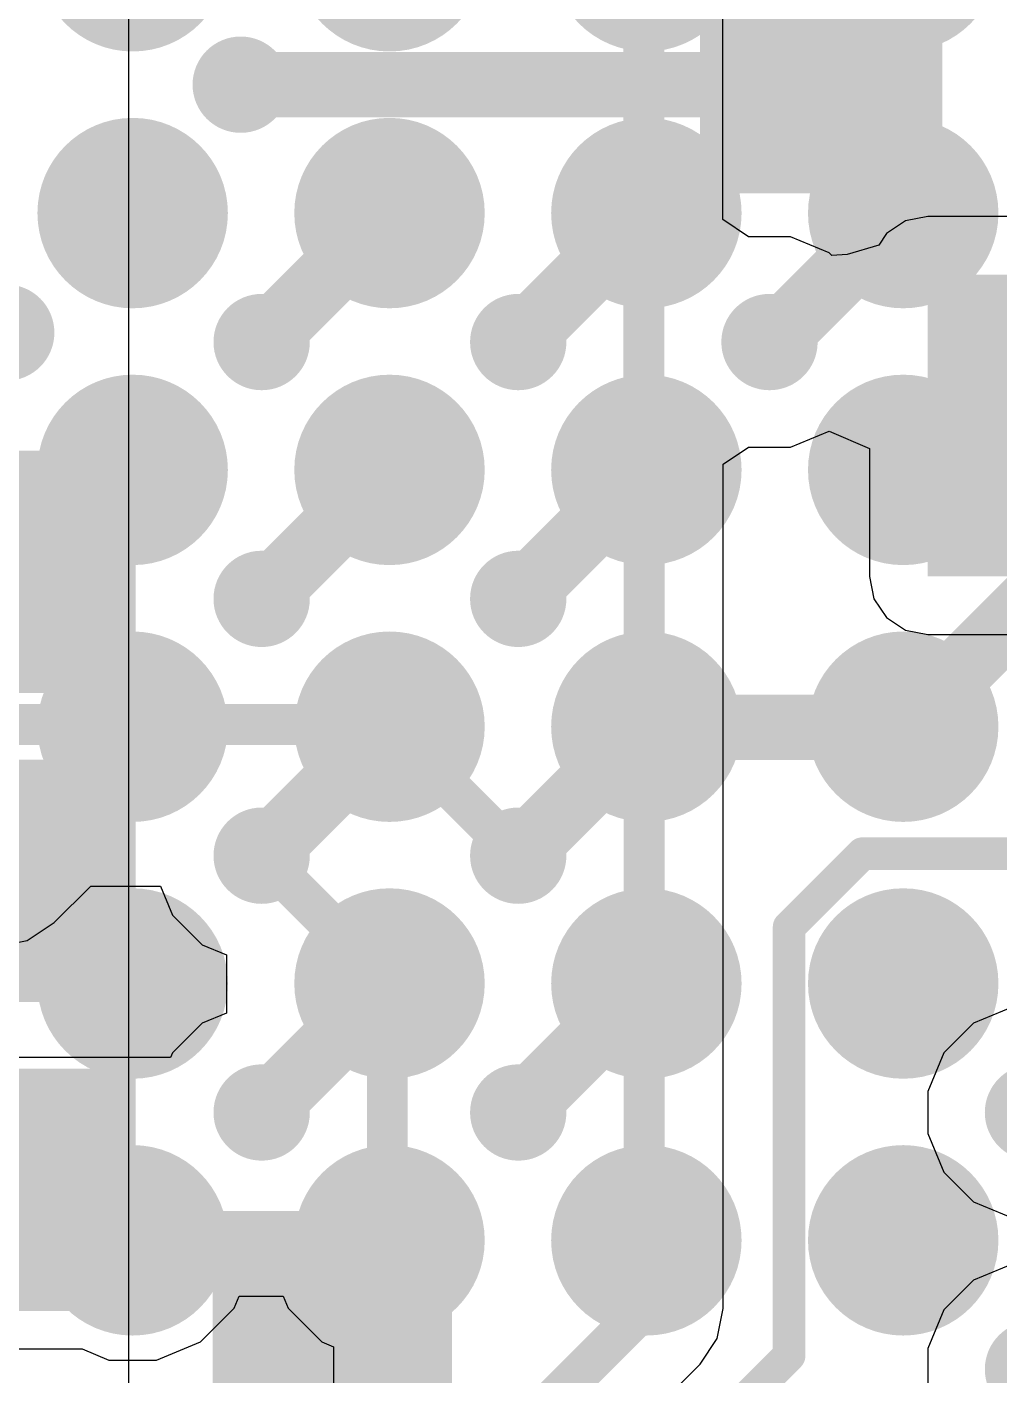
# Model space of a CAD drawing. Header units: millimetres. Extents: x -1.7 to 76.1, y -1.1 to 50.5.
# Drawn here: x 13.298 to 16.326, y 20.245 to 24.445 of the extents above; entities that cross this region are included whole.
import ezdxf

# ---------------------------------------------------------------- set-up
doc = ezdxf.new("R2010")
doc.units = ezdxf.units.MM
for name, color, linetype in [('BottomLayer', 5, 'Continuous'), ('BottomPaste', 16, 'Continuous'), ('BottomSolder', 6, 'Continuous'), ('TopLayer', 1, 'Continuous'), ('TopPaste', 8, 'Continuous'), ('TopSolder', 216, 'Continuous'), ('ViaHoleLayer', 16, 'Continuous')]:
    doc.layers.add(name, color=color, linetype=linetype)

# ---------------------------------------------------------------- blocks, each defined once
blk = doc.blocks.new('C___0402_B_24')
at = {"layer": 'BottomLayer'}
for points in [[(-0.2413, 0.3175), (-0.2413, -0.3175), (-0.6985, -0.3175), (-0.6985, 0.3175)], [(0.6985, 0.3175), (0.6985, -0.3175), (0.2413, -0.3175), (0.2413, 0.3175)]]:
    blk.add_hatch(color=5, dxfattribs=at).paths.add_polyline_path(points)
at = {"layer": 'BottomPaste'}
for points in [[(-0.2413, 0.3175), (-0.2413, -0.3175), (-0.6985, -0.3175), (-0.6985, 0.3175)], [(0.6985, 0.3175), (0.6985, -0.3175), (0.2413, -0.3175), (0.2413, 0.3175)]]:
    blk.add_hatch(color=16, dxfattribs=at).paths.add_polyline_path(points)
at = {"layer": 'BottomSolder'}
for points in [[(-0.1813, 0.3775), (-0.1813, -0.3775), (-0.7585, -0.3775), (-0.7585, 0.3775)], [(0.7585, 0.3775), (0.7585, -0.3775), (0.1813, -0.3775), (0.1813, 0.3775)]]:
    blk.add_hatch(color=6, dxfattribs=at).paths.add_polyline_path(points)
blk = doc.blocks.new('C___0402_B_25')
at = {"layer": 'BottomLayer'}
for points in [[(-0.2413, 0.3175), (-0.2413, -0.3175), (-0.6985, -0.3175), (-0.6985, 0.3175)], [(0.6985, 0.3175), (0.6985, -0.3175), (0.2413, -0.3175), (0.2413, 0.3175)]]:
    blk.add_hatch(color=5, dxfattribs=at).paths.add_polyline_path(points)
at = {"layer": 'BottomPaste'}
for points in [[(-0.2413, 0.3175), (-0.2413, -0.3175), (-0.6985, -0.3175), (-0.6985, 0.3175)], [(0.6985, 0.3175), (0.6985, -0.3175), (0.2413, -0.3175), (0.2413, 0.3175)]]:
    blk.add_hatch(color=16, dxfattribs=at).paths.add_polyline_path(points)
at = {"layer": 'BottomSolder'}
for points in [[(-0.1813, 0.3775), (-0.1813, -0.3775), (-0.7585, -0.3775), (-0.7585, 0.3775)], [(0.7585, 0.3775), (0.7585, -0.3775), (0.1813, -0.3775), (0.1813, 0.3775)]]:
    blk.add_hatch(color=6, dxfattribs=at).paths.add_polyline_path(points)
blk = doc.blocks.new('C___0402_B_26')
at = {"layer": 'BottomLayer'}
for points in [[(-0.2413, 0.3175), (-0.2413, -0.3175), (-0.6985, -0.3175), (-0.6985, 0.3175)], [(0.6985, 0.3175), (0.6985, -0.3175), (0.2413, -0.3175), (0.2413, 0.3175)]]:
    blk.add_hatch(color=5, dxfattribs=at).paths.add_polyline_path(points)
at = {"layer": 'BottomPaste'}
for points in [[(-0.2413, 0.3175), (-0.2413, -0.3175), (-0.6985, -0.3175), (-0.6985, 0.3175)], [(0.6985, 0.3175), (0.6985, -0.3175), (0.2413, -0.3175), (0.2413, 0.3175)]]:
    blk.add_hatch(color=16, dxfattribs=at).paths.add_polyline_path(points)
at = {"layer": 'BottomSolder'}
for points in [[(-0.1813, 0.3775), (-0.1813, -0.3775), (-0.7585, -0.3775), (-0.7585, 0.3775)], [(0.7585, 0.3775), (0.7585, -0.3775), (0.1813, -0.3775), (0.1813, 0.3775)]]:
    blk.add_hatch(color=6, dxfattribs=at).paths.add_polyline_path(points)
blk = doc.blocks.new('C___0402_B_33')
at = {"layer": 'BottomLayer'}
for points in [[(-0.2413, 0.3175), (-0.2413, -0.3175), (-0.6985, -0.3175), (-0.6985, 0.3175)], [(0.6985, 0.3175), (0.6985, -0.3175), (0.2413, -0.3175), (0.2413, 0.3175)]]:
    blk.add_hatch(color=5, dxfattribs=at).paths.add_polyline_path(points)
at = {"layer": 'BottomPaste'}
for points in [[(-0.2413, 0.3175), (-0.2413, -0.3175), (-0.6985, -0.3175), (-0.6985, 0.3175)], [(0.6985, 0.3175), (0.6985, -0.3175), (0.2413, -0.3175), (0.2413, 0.3175)]]:
    blk.add_hatch(color=16, dxfattribs=at).paths.add_polyline_path(points)
at = {"layer": 'BottomSolder'}
for points in [[(-0.1813, 0.3775), (-0.1813, -0.3775), (-0.7585, -0.3775), (-0.7585, 0.3775)], [(0.7585, 0.3775), (0.7585, -0.3775), (0.1813, -0.3775), (0.1813, 0.3775)]]:
    blk.add_hatch(color=6, dxfattribs=at).paths.add_polyline_path(points)
blk = doc.blocks.new('R___0402_B_131')
at = {"layer": 'BottomLayer'}
for points in [[(-0.2413, 0.3175), (-0.2413, -0.3175), (-0.6985, -0.3175), (-0.6985, 0.3175)], [(0.6985, 0.3175), (0.6985, -0.3175), (0.2413, -0.3175), (0.2413, 0.3175)]]:
    blk.add_hatch(color=5, dxfattribs=at).paths.add_polyline_path(points)
at = {"layer": 'BottomPaste'}
for points in [[(-0.2413, 0.3175), (-0.2413, -0.3175), (-0.6985, -0.3175), (-0.6985, 0.3175)], [(0.6985, 0.3175), (0.6985, -0.3175), (0.2413, -0.3175), (0.2413, 0.3175)]]:
    blk.add_hatch(color=16, dxfattribs=at).paths.add_polyline_path(points)
at = {"layer": 'BottomSolder'}
for points in [[(-0.1863, 0.3725), (-0.1863, -0.3725), (-0.7535, -0.3725), (-0.7535, 0.3725)], [(0.7535, 0.3725), (0.7535, -0.3725), (0.1863, -0.3725), (0.1863, 0.3725)]]:
    blk.add_hatch(color=6, dxfattribs=at).paths.add_polyline_path(points)
blk = doc.blocks.new('196_LFBGA__12_12__217')
at = {"layer": 'TopLayer'}
h = blk.add_hatch(color=1, dxfattribs=at)
edge = h.paths.add_edge_path()
edge.add_arc((-4.4, -0.4), 0.195, 0, 360)
h = blk.add_hatch(color=1, dxfattribs=at)
edge = h.paths.add_edge_path()
edge.add_arc((-3.6, -0.4), 0.195, 0, 360)
h = blk.add_hatch(color=1, dxfattribs=at)
edge = h.paths.add_edge_path()
edge.add_arc((-2.8, -0.4), 0.195, 0, 360)
h = blk.add_hatch(color=1, dxfattribs=at)
edge = h.paths.add_edge_path()
edge.add_arc((-2, -0.4), 0.195, 0, 360)
h = blk.add_hatch(color=1, dxfattribs=at)
edge = h.paths.add_edge_path()
edge.add_arc((-4.4, -1.2), 0.195, 0, 360)
h = blk.add_hatch(color=1, dxfattribs=at)
edge = h.paths.add_edge_path()
edge.add_arc((-3.6, -1.2), 0.195, 0, 360)
h = blk.add_hatch(color=1, dxfattribs=at)
edge = h.paths.add_edge_path()
edge.add_arc((-2.8, -1.2), 0.195, 0, 360)
h = blk.add_hatch(color=1, dxfattribs=at)
edge = h.paths.add_edge_path()
edge.add_arc((-2, -1.2), 0.195, 0, 360)
h = blk.add_hatch(color=1, dxfattribs=at)
edge = h.paths.add_edge_path()
edge.add_arc((-4.4, -2), 0.195, 0, 360)
h = blk.add_hatch(color=1, dxfattribs=at)
edge = h.paths.add_edge_path()
edge.add_arc((-3.6, -2), 0.195, 0, 360)
h = blk.add_hatch(color=1, dxfattribs=at)
edge = h.paths.add_edge_path()
edge.add_arc((-2.8, -2), 0.195, 0, 360)
h = blk.add_hatch(color=1, dxfattribs=at)
edge = h.paths.add_edge_path()
edge.add_arc((-2, -2), 0.195, 0, 360)
h = blk.add_hatch(color=1, dxfattribs=at)
edge = h.paths.add_edge_path()
edge.add_arc((-4.4, -2.8), 0.195, 0, 360)
h = blk.add_hatch(color=1, dxfattribs=at)
edge = h.paths.add_edge_path()
edge.add_arc((-3.6, -2.8), 0.195, 0, 360)
h = blk.add_hatch(color=1, dxfattribs=at)
edge = h.paths.add_edge_path()
edge.add_arc((-2.8, -2.8), 0.195, 0, 360)
h = blk.add_hatch(color=1, dxfattribs=at)
edge = h.paths.add_edge_path()
edge.add_arc((-2, -2.8), 0.195, 0, 360)
h = blk.add_hatch(color=1, dxfattribs=at)
edge = h.paths.add_edge_path()
edge.add_arc((-4.4, -3.6), 0.195, 0, 360)
h = blk.add_hatch(color=1, dxfattribs=at)
edge = h.paths.add_edge_path()
edge.add_arc((-3.6, -3.6), 0.195, 0, 360)
h = blk.add_hatch(color=1, dxfattribs=at)
edge = h.paths.add_edge_path()
edge.add_arc((-2.8, -3.6), 0.195, 0, 360)
h = blk.add_hatch(color=1, dxfattribs=at)
edge = h.paths.add_edge_path()
edge.add_arc((-2, -3.6), 0.195, 0, 360)
at = {"layer": 'TopPaste'}
h = blk.add_hatch(color=8, dxfattribs=at)
edge = h.paths.add_edge_path()
edge.add_arc((-4.4, -0.4), 0.195, 0, 360)
h = blk.add_hatch(color=8, dxfattribs=at)
edge = h.paths.add_edge_path()
edge.add_arc((-3.6, -0.4), 0.195, 0, 360)
h = blk.add_hatch(color=8, dxfattribs=at)
edge = h.paths.add_edge_path()
edge.add_arc((-2.8, -0.4), 0.195, 0, 360)
h = blk.add_hatch(color=8, dxfattribs=at)
edge = h.paths.add_edge_path()
edge.add_arc((-2, -0.4), 0.195, 0, 360)
h = blk.add_hatch(color=8, dxfattribs=at)
edge = h.paths.add_edge_path()
edge.add_arc((-4.4, -1.2), 0.195, 0, 360)
h = blk.add_hatch(color=8, dxfattribs=at)
edge = h.paths.add_edge_path()
edge.add_arc((-3.6, -1.2), 0.195, 0, 360)
h = blk.add_hatch(color=8, dxfattribs=at)
edge = h.paths.add_edge_path()
edge.add_arc((-2.8, -1.2), 0.195, 0, 360)
h = blk.add_hatch(color=8, dxfattribs=at)
edge = h.paths.add_edge_path()
edge.add_arc((-2, -1.2), 0.195, 0, 360)
h = blk.add_hatch(color=8, dxfattribs=at)
edge = h.paths.add_edge_path()
edge.add_arc((-4.4, -2), 0.195, 0, 360)
h = blk.add_hatch(color=8, dxfattribs=at)
edge = h.paths.add_edge_path()
edge.add_arc((-3.6, -2), 0.195, 0, 360)
h = blk.add_hatch(color=8, dxfattribs=at)
edge = h.paths.add_edge_path()
edge.add_arc((-2.8, -2), 0.195, 0, 360)
h = blk.add_hatch(color=8, dxfattribs=at)
edge = h.paths.add_edge_path()
edge.add_arc((-2, -2), 0.195, 0, 360)
h = blk.add_hatch(color=8, dxfattribs=at)
edge = h.paths.add_edge_path()
edge.add_arc((-4.4, -2.8), 0.195, 0, 360)
h = blk.add_hatch(color=8, dxfattribs=at)
edge = h.paths.add_edge_path()
edge.add_arc((-3.6, -2.8), 0.195, 0, 360)
h = blk.add_hatch(color=8, dxfattribs=at)
edge = h.paths.add_edge_path()
edge.add_arc((-2.8, -2.8), 0.195, 0, 360)
h = blk.add_hatch(color=8, dxfattribs=at)
edge = h.paths.add_edge_path()
edge.add_arc((-2, -2.8), 0.195, 0, 360)
h = blk.add_hatch(color=8, dxfattribs=at)
edge = h.paths.add_edge_path()
edge.add_arc((-4.4, -3.6), 0.195, 0, 360)
h = blk.add_hatch(color=8, dxfattribs=at)
edge = h.paths.add_edge_path()
edge.add_arc((-3.6, -3.6), 0.195, 0, 360)
h = blk.add_hatch(color=8, dxfattribs=at)
edge = h.paths.add_edge_path()
edge.add_arc((-2.8, -3.6), 0.195, 0, 360)
h = blk.add_hatch(color=8, dxfattribs=at)
edge = h.paths.add_edge_path()
edge.add_arc((-2, -3.6), 0.195, 0, 360)
at = {"layer": 'TopSolder'}
h = blk.add_hatch(color=216, dxfattribs=at)
edge = h.paths.add_edge_path()
edge.add_arc((-4.4, 0.4), 0.2966, 0, 360)
h = blk.add_hatch(color=216, dxfattribs=at)
edge = h.paths.add_edge_path()
edge.add_arc((-3.6, 0.4), 0.2966, 0, 360)
h = blk.add_hatch(color=216, dxfattribs=at)
edge = h.paths.add_edge_path()
edge.add_arc((-2.8, 0.4), 0.2966, 0, 360)
h = blk.add_hatch(color=216, dxfattribs=at)
edge = h.paths.add_edge_path()
edge.add_arc((-2, 0.4), 0.2966, 0, 360)
h = blk.add_hatch(color=216, dxfattribs=at)
edge = h.paths.add_edge_path()
edge.add_arc((-4.4, -0.4), 0.2966, 0, 360)
h = blk.add_hatch(color=216, dxfattribs=at)
edge = h.paths.add_edge_path()
edge.add_arc((-3.6, -0.4), 0.2966, 0, 360)
h = blk.add_hatch(color=216, dxfattribs=at)
edge = h.paths.add_edge_path()
edge.add_arc((-2.8, -0.4), 0.2966, 0, 360)
h = blk.add_hatch(color=216, dxfattribs=at)
edge = h.paths.add_edge_path()
edge.add_arc((-2, -0.4), 0.2966, 0, 360)
h = blk.add_hatch(color=216, dxfattribs=at)
edge = h.paths.add_edge_path()
edge.add_arc((-4.4, -1.2), 0.2966, 0, 360)
h = blk.add_hatch(color=216, dxfattribs=at)
edge = h.paths.add_edge_path()
edge.add_arc((-3.6, -1.2), 0.2966, 0, 360)
h = blk.add_hatch(color=216, dxfattribs=at)
edge = h.paths.add_edge_path()
edge.add_arc((-2.8, -1.2), 0.2966, 0, 360)
h = blk.add_hatch(color=216, dxfattribs=at)
edge = h.paths.add_edge_path()
edge.add_arc((-2, -1.2), 0.2966, 0, 360)
h = blk.add_hatch(color=216, dxfattribs=at)
edge = h.paths.add_edge_path()
edge.add_arc((-4.4, -2), 0.2966, 0, 360)
h = blk.add_hatch(color=216, dxfattribs=at)
edge = h.paths.add_edge_path()
edge.add_arc((-3.6, -2), 0.2966, 0, 360)
h = blk.add_hatch(color=216, dxfattribs=at)
edge = h.paths.add_edge_path()
edge.add_arc((-2.8, -2), 0.2966, 0, 360)
h = blk.add_hatch(color=216, dxfattribs=at)
edge = h.paths.add_edge_path()
edge.add_arc((-2, -2), 0.2966, 0, 360)
h = blk.add_hatch(color=216, dxfattribs=at)
edge = h.paths.add_edge_path()
edge.add_arc((-4.4, -2.8), 0.2966, 0, 360)
h = blk.add_hatch(color=216, dxfattribs=at)
edge = h.paths.add_edge_path()
edge.add_arc((-3.6, -2.8), 0.2966, 0, 360)
h = blk.add_hatch(color=216, dxfattribs=at)
edge = h.paths.add_edge_path()
edge.add_arc((-2.8, -2.8), 0.2966, 0, 360)
h = blk.add_hatch(color=216, dxfattribs=at)
edge = h.paths.add_edge_path()
edge.add_arc((-2, -2.8), 0.2966, 0, 360)
h = blk.add_hatch(color=216, dxfattribs=at)
edge = h.paths.add_edge_path()
edge.add_arc((-4.4, -3.6), 0.2966, 0, 360)
h = blk.add_hatch(color=216, dxfattribs=at)
edge = h.paths.add_edge_path()
edge.add_arc((-3.6, -3.6), 0.2966, 0, 360)
h = blk.add_hatch(color=216, dxfattribs=at)
edge = h.paths.add_edge_path()
edge.add_arc((-2.8, -3.6), 0.2966, 0, 360)
h = blk.add_hatch(color=216, dxfattribs=at)
edge = h.paths.add_edge_path()
edge.add_arc((-2, -3.6), 0.2966, 0, 360)

msp = doc.modelspace()

# ---------------------------------------------------------------- hatches: boundary and pattern name
at = {"layer": 'BottomLayer'}
h = msp.add_hatch(color=5, dxfattribs=at)
edge = h.paths.add_edge_path()
edge.add_arc((13.9638, 24.2648), 0.15, 0, 360)
msp.add_hatch(color=5, dxfattribs=at).paths.add_polyline_path([(16.1036, 22.733), (17.6022, 22.733), (17.6022, 23.6728), (16.1036, 23.6728)])
h = msp.add_hatch(color=5, dxfattribs=at)
edge = h.paths.add_edge_path()
edge.add_arc((13.2334, 23.4924), 0.15, 0, 360)
h = msp.add_hatch(color=5, dxfattribs=at)
edge = h.paths.add_edge_path()
edge.add_arc((14.029, 23.463), 0.15, 0, 360)
h = msp.add_hatch(color=5, dxfattribs=at)
edge = h.paths.add_edge_path()
edge.add_arc((14.8281, 23.463), 0.15, 0, 360)
h = msp.add_hatch(color=5, dxfattribs=at)
edge = h.paths.add_edge_path()
edge.add_arc((15.6107, 23.463), 0.15, 0, 360)
h = msp.add_hatch(color=5, dxfattribs=at)
edge = h.paths.add_edge_path()
edge.add_arc((16.429, 23.463), 0.15, 0, 360)
h = msp.add_hatch(color=5, dxfattribs=at)
edge = h.paths.add_edge_path()
edge.add_arc((14.029, 22.663), 0.15, 0, 360)
h = msp.add_hatch(color=5, dxfattribs=at)
edge = h.paths.add_edge_path()
edge.add_arc((14.8281, 22.663), 0.15, 0, 360)
h = msp.add_hatch(color=5, dxfattribs=at)
edge = h.paths.add_edge_path()
edge.add_arc((14.029, 21.863), 0.15, 0, 360)
h = msp.add_hatch(color=5, dxfattribs=at)
edge = h.paths.add_edge_path()
edge.add_arc((14.8281, 21.863), 0.15, 0, 360)
h = msp.add_hatch(color=5, dxfattribs=at)
edge = h.paths.add_edge_path()
edge.add_arc((14.029, 21.063), 0.15, 0, 360)
h = msp.add_hatch(color=5, dxfattribs=at)
edge = h.paths.add_edge_path()
edge.add_arc((14.8281, 21.063), 0.15, 0, 360)
h = msp.add_hatch(color=5, dxfattribs=at)
edge = h.paths.add_edge_path()
edge.add_arc((16.4314, 21.063), 0.15, 0, 360)
h = msp.add_hatch(color=5, dxfattribs=at)
edge = h.paths.add_edge_path()
edge.add_arc((16.4314, 20.263), 0.15, 0, 360)
at = {"layer": 'TopLayer'}
h = msp.add_hatch(color=1, dxfattribs=at)
edge = h.paths.add_edge_path()
edge.add_arc((13.9638, 24.2648), 0.15, 0, 360)
h = msp.add_hatch(color=1, dxfattribs=at)
edge = h.paths.add_edge_path()
edge.add_arc((13.2334, 23.4924), 0.15, 0, 360)
h = msp.add_hatch(color=1, dxfattribs=at)
edge = h.paths.add_edge_path()
edge.add_arc((14.029, 23.463), 0.15, 0, 360)
h = msp.add_hatch(color=1, dxfattribs=at)
edge = h.paths.add_edge_path()
edge.add_arc((14.8281, 23.463), 0.15, 0, 360)
h = msp.add_hatch(color=1, dxfattribs=at)
edge = h.paths.add_edge_path()
edge.add_arc((15.6107, 23.463), 0.15, 0, 360)
h = msp.add_hatch(color=1, dxfattribs=at)
edge = h.paths.add_edge_path()
edge.add_arc((16.429, 23.463), 0.15, 0, 360)
h = msp.add_hatch(color=1, dxfattribs=at)
edge = h.paths.add_edge_path()
edge.add_arc((14.029, 22.663), 0.15, 0, 360)
h = msp.add_hatch(color=1, dxfattribs=at)
edge = h.paths.add_edge_path()
edge.add_arc((14.8281, 22.663), 0.15, 0, 360)
h = msp.add_hatch(color=1, dxfattribs=at)
edge = h.paths.add_edge_path()
edge.add_arc((14.029, 21.863), 0.15, 0, 360)
h = msp.add_hatch(color=1, dxfattribs=at)
edge = h.paths.add_edge_path()
edge.add_arc((14.8281, 21.863), 0.15, 0, 360)
h = msp.add_hatch(color=1, dxfattribs=at)
edge = h.paths.add_edge_path()
edge.add_arc((14.029, 21.063), 0.15, 0, 360)
h = msp.add_hatch(color=1, dxfattribs=at)
edge = h.paths.add_edge_path()
edge.add_arc((14.8281, 21.063), 0.15, 0, 360)
h = msp.add_hatch(color=1, dxfattribs=at)
edge = h.paths.add_edge_path()
edge.add_arc((16.4314, 21.063), 0.15, 0, 360)
h = msp.add_hatch(color=1, dxfattribs=at)
edge = h.paths.add_edge_path()
edge.add_arc((16.4314, 20.263), 0.15, 0, 360)
at = {"layer": 'ViaHoleLayer'}
h = msp.add_hatch(color=16, dxfattribs=at)
edge = h.paths.add_edge_path()
edge.add_arc((13.9638, 24.2648), 0.1, 0, 360)
h = msp.add_hatch(color=16, dxfattribs=at)
edge = h.paths.add_edge_path()
edge.add_arc((13.2334, 23.4924), 0.1, 0, 360)
h = msp.add_hatch(color=16, dxfattribs=at)
edge = h.paths.add_edge_path()
edge.add_arc((14.029, 23.463), 0.1, 0, 360)
h = msp.add_hatch(color=16, dxfattribs=at)
edge = h.paths.add_edge_path()
edge.add_arc((14.8281, 23.463), 0.1, 0, 360)
h = msp.add_hatch(color=16, dxfattribs=at)
edge = h.paths.add_edge_path()
edge.add_arc((15.6107, 23.463), 0.1, 0, 360)
h = msp.add_hatch(color=16, dxfattribs=at)
edge = h.paths.add_edge_path()
edge.add_arc((14.029, 22.663), 0.1, 0, 360)
h = msp.add_hatch(color=16, dxfattribs=at)
edge = h.paths.add_edge_path()
edge.add_arc((14.8281, 22.663), 0.1, 0, 360)
h = msp.add_hatch(color=16, dxfattribs=at)
edge = h.paths.add_edge_path()
edge.add_arc((14.029, 21.863), 0.1, 0, 360)
h = msp.add_hatch(color=16, dxfattribs=at)
edge = h.paths.add_edge_path()
edge.add_arc((14.8281, 21.863), 0.1, 0, 360)
h = msp.add_hatch(color=16, dxfattribs=at)
edge = h.paths.add_edge_path()
edge.add_arc((14.029, 21.063), 0.1, 0, 360)
h = msp.add_hatch(color=16, dxfattribs=at)
edge = h.paths.add_edge_path()
edge.add_arc((14.8281, 21.063), 0.1, 0, 360)

# ---------------------------------------------------------------- linework, layer by layer
at = {"layer": 'BottomLayer'}
for p, q in [((13.6144, 24.8189), (13.6144, 19.7866)), ((15.4654, 23.8443), (15.4654, 24.7483)), ((16.1036, 23.8541), (16.0342, 23.8403)), ((17.6022, 23.8541), (16.1036, 23.8541)), ((15.5455, 23.7908), (15.4654, 23.8443)), ((16.0342, 23.8403), (15.9754, 23.801)), ((15.6759, 23.7908), (15.5455, 23.7908)), ((15.7964, 23.7409), (15.6759, 23.7908)), ((15.9754, 23.801), (15.9516, 23.7653)), ((15.8047, 23.7326), (15.7964, 23.7409)), ((15.8526, 23.7361), (15.8047, 23.7326)), ((15.9516, 23.7653), (15.8526, 23.7361)), ((15.6759, 23.1352), (15.7964, 23.1851)), ((15.7964, 23.1851), (15.9223, 23.1314)), ((15.4663, 23.0823), (15.5455, 23.1352)), ((15.5455, 23.1352), (15.6759, 23.1352)), ((15.9223, 23.1314), (15.9223, 22.733)), ((15.4663, 20.4527), (15.4663, 23.0823)), ((15.9223, 22.733), (15.9361, 22.6636)), ((15.9361, 22.6636), (15.9754, 22.6048)), ((15.9754, 22.6048), (16.0342, 22.5655)), ((16.0342, 22.5655), (16.1036, 22.5517)), ((16.1036, 22.5517), (17.6022, 22.5517)), ((16.3662, 21.3908), (16.2457, 21.3409)), ((16.2457, 21.3409), (16.1535, 21.2487)), ((16.1535, 21.2487), (16.1036, 21.1282)), ((16.1036, 21.1282), (16.1036, 20.9978)), ((16.1036, 20.9978), (16.1535, 20.8773)), ((16.1535, 20.8773), (16.2457, 20.7851)), ((16.2457, 20.7851), (16.3662, 20.7352)), ((16.3662, 20.5908), (16.2457, 20.5409)), ((16.2457, 20.5409), (16.1535, 20.4487)), ((15.4476, 20.3585), (15.4663, 20.4527)), ((16.1535, 20.4487), (16.1036, 20.3282)), ((15.3943, 20.2787), (15.4476, 20.3585)), ((16.1036, 20.3282), (16.1036, 20.1978)), ((15.105, 19.9895), (15.3943, 20.2787))]:
    msp.add_line(p, q, dxfattribs=at)
at = {"layer": 'BottomLayer', "const_width": 0.127}
for points in [[(15.2194, 23.3009), (15.2194, 27.0916)], [(15.2194, 23.3009), (15.2203, 23.3)], [(15.2203, 20.4527), (15.2203, 23.3)], [(13.2039, 22.2717), (14.4194, 22.2717)], [(14.4194, 22.2717), (14.8281, 21.863)], [(14.029, 21.863), (14.4203, 21.4717)], [(14.4203, 20.6375), (14.4203, 21.4717)], [(14.2552, 20.4724), (14.4203, 20.6375)], [(14.2494, 20.4724), (14.2552, 20.4724)], [(14.859, 20.0914), (15.2203, 20.4527)]]:
    msp.add_lwpolyline(points, dxfattribs=at)
at = {"layer": 'BottomLayer', "const_width": 0.0635}
for points in [[(15.1877, 23.3009, 1), (15.2512, 23.3009, 1)], [(15.1877, 23.3009, 1), (15.2512, 23.3009, 1)], [(15.1886, 23.3, 1), (15.2521, 23.3, 1)], [(15.1886, 23.3, 1), (15.2521, 23.3, 1)], [(14.3876, 22.2717, 1), (14.4511, 22.2717, 1)], [(14.3876, 22.2717, 1), (14.4511, 22.2717, 1)], [(13.9973, 21.863, 1), (14.0608, 21.863, 1)], [(14.7964, 21.863, 1), (14.8599, 21.863, 1)], [(14.3886, 21.4717, 1), (14.4521, 21.4717, 1)], [(14.3886, 21.4717, 1), (14.4521, 21.4717, 1)], [(14.3886, 20.6375, 1), (14.4521, 20.6375, 1)], [(14.3886, 20.6375, 1), (14.4521, 20.6375, 1)], [(14.2177, 20.4724, 1), (14.2812, 20.4724, 1)], [(14.2235, 20.4724, 1), (14.287, 20.4724, 1)], [(14.2235, 20.4724, 1), (14.287, 20.4724, 1)], [(15.1886, 20.4527, 1), (15.2521, 20.4527, 1)], [(15.1886, 20.4527, 1), (15.2521, 20.4527, 1)]]:
    msp.add_lwpolyline(points, format="xyb", close=True, dxfattribs=at)
at = {"layer": 'TopLayer'}
for p, q in [((13.3831, 21.6545), (13.4965, 21.7678)), ((13.4965, 21.7678), (13.7136, 21.7678)), ((13.7136, 21.7678), (13.7511, 21.6773)), ((13.7511, 21.6773), (13.8433, 21.5851)), ((13.2991, 21.5983), (13.3831, 21.6545)), ((13.2, 21.5786), (13.2991, 21.5983)), ((13.8433, 21.5851), (13.9192, 21.5537)), ((13.9192, 21.5537), (13.9192, 21.3723)), ((13.8433, 21.3409), (13.7511, 21.2487)), ((13.9192, 21.3723), (13.8433, 21.3409)), ((13.7452, 21.2344), (11.3284, 21.2344)), ((13.7511, 21.2487), (13.7452, 21.2344)), ((13.8384, 20.3488), (13.9432, 20.4536)), ((13.9432, 20.4536), (13.9585, 20.4904)), ((13.9585, 20.4904), (14.0959, 20.4904)), ((14.0959, 20.4904), (14.1112, 20.4536)), ((14.1112, 20.4536), (14.216, 20.3488)), ((12.9842, 20.3263), (13.4702, 20.3263)), ((13.4702, 20.3263), (13.553, 20.292)), ((13.7014, 20.292), (13.8384, 20.3488)), ((14.216, 20.3488), (14.2528, 20.3335)), ((14.2528, 20.3335), (14.2528, 20.1961)), ((13.553, 20.292), (13.7014, 20.292))]:
    msp.add_line(p, q, dxfattribs=at)
for points, const_width in [([(15.6272, 24.2648), (16.0272, 24.6648)], 0.2032), ([(13.9638, 24.2648), (15.6272, 24.2648)], 0.2032), ([(14.029, 23.463), (14.429, 23.863)], 0.2032), ([(14.8281, 23.4643), (15.2268, 23.863)], 0.2032), ([(15.2268, 23.863), (15.229, 23.863)], 0.2032), ([(15.6181, 23.463), (16.0169, 23.8619)], 0.2032), ([(16.0169, 23.8619), (16.0272, 23.8619)], 0.2032), ([(14.8281, 23.463), (14.8281, 23.4643)], 0.2032), ([(15.6107, 23.463), (15.6181, 23.463)], 0.2032), ([(16.029, 23.063), (16.429, 23.463)], 0.2032), ([(14.029, 22.663), (14.429, 23.063)], 0.2032), ([(14.8281, 22.6643), (15.2268, 23.063)], 0.2032), ([(15.2268, 23.063), (15.229, 23.063)], 0.2032), ([(16.029, 22.263), (16.829, 23.063)], 0.2032), ([(14.8281, 22.663), (14.8281, 22.6643)], 0.2032), ([(14.029, 21.863), (14.429, 22.263)], 0.2032), ([(14.8281, 21.8643), (15.2268, 22.263)], 0.2032), ([(15.2268, 22.263), (16.029, 22.263)], 0.2032), ([(13.2, 21.8376), (13.6272, 22.2648)], 0.1524), ([(14.8281, 21.863), (14.8281, 21.8643)], 0.2032), ([(15.6718, 21.6408), (15.9004, 21.8694)], 0.1016), ([(15.9004, 21.8694), (18.034, 21.8694)], 0.1016), ([(15.6718, 20.3058), (15.6718, 21.6408)], 0.1016), ([(14.029, 21.063), (14.429, 21.463)], 0.2032), ([(14.8281, 21.0643), (15.2268, 21.463)], 0.2032), ([(15.2268, 21.463), (15.229, 21.463)], 0.2032), ([(14.8281, 21.063), (14.8281, 21.0643)], 0.2032), ([(12.829, 20.663), (13.629, 20.663)], 0.3048), ([(15.229, 19.863), (15.6718, 20.3058)], 0.1016)]:
    msp.add_lwpolyline(points, dxfattribs=dict(at, const_width=const_width))
for points, const_width in [([(13.913, 24.2648, 1), (14.0146, 24.2648, 1)], 0.1016), ([(15.5764, 24.2648, 1), (15.678, 24.2648, 1)], 0.1016), ([(15.5764, 24.2648, 1), (15.678, 24.2648, 1)], 0.1016), ([(14.3782, 23.863, 1), (14.4798, 23.863, 1)], 0.1016), ([(15.176, 23.863, 1), (15.2776, 23.863, 1)], 0.1016), ([(15.176, 23.863, 1), (15.2776, 23.863, 1)], 0.1016), ([(15.1782, 23.863, 1), (15.2798, 23.863, 1)], 0.1016), ([(15.9661, 23.8619, 1), (16.0677, 23.8619, 1)], 0.1016), ([(15.9661, 23.8619, 1), (16.0677, 23.8619, 1)], 0.1016), ([(15.9764, 23.8619, 1), (16.078, 23.8619, 1)], 0.1016), ([(13.9782, 23.463, 1), (14.0798, 23.463, 1)], 0.1016), ([(14.7773, 23.4643, 1), (14.8789, 23.4643, 1)], 0.1016), ([(14.7773, 23.4643, 1), (14.8789, 23.4643, 1)], 0.1016), ([(14.7773, 23.463, 1), (14.8789, 23.463, 1)], 0.1016), ([(15.5599, 23.463, 1), (15.6615, 23.463, 1)], 0.1016), ([(15.5673, 23.463, 1), (15.6689, 23.463, 1)], 0.1016), ([(15.5673, 23.463, 1), (15.6689, 23.463, 1)], 0.1016), ([(14.3782, 23.063, 1), (14.4798, 23.063, 1)], 0.1016), ([(15.176, 23.063, 1), (15.2776, 23.063, 1)], 0.1016), ([(15.176, 23.063, 1), (15.2776, 23.063, 1)], 0.1016), ([(15.1782, 23.063, 1), (15.2798, 23.063, 1)], 0.1016), ([(15.9782, 23.063, 1), (16.0798, 23.063, 1)], 0.1016), ([(13.9782, 22.663, 1), (14.0798, 22.663, 1)], 0.1016), ([(14.7773, 22.6643, 1), (14.8789, 22.6643, 1)], 0.1016), ([(14.7773, 22.6643, 1), (14.8789, 22.6643, 1)], 0.1016), ([(14.7773, 22.663, 1), (14.8789, 22.663, 1)], 0.1016), ([(14.3782, 22.263, 1), (14.4798, 22.263, 1)], 0.1016), ([(15.176, 22.263, 1), (15.2776, 22.263, 1)], 0.1016), ([(15.176, 22.263, 1), (15.2776, 22.263, 1)], 0.1016), ([(15.9782, 22.263, 1), (16.0798, 22.263, 1)], 0.1016), ([(15.9782, 22.263, 1), (16.0798, 22.263, 1)], 0.1016), ([(13.5891, 22.2648, 1), (13.6653, 22.2648, 1)], 0.0762), ([(13.9782, 21.863, 1), (14.0798, 21.863, 1)], 0.1016), ([(14.7773, 21.8643, 1), (14.8789, 21.8643, 1)], 0.1016), ([(14.7773, 21.8643, 1), (14.8789, 21.8643, 1)], 0.1016), ([(14.7773, 21.863, 1), (14.8789, 21.863, 1)], 0.1016), ([(15.875, 21.8694, 1), (15.9258, 21.8694, 1)], 0.0508), ([(15.875, 21.8694, 1), (15.9258, 21.8694, 1)], 0.0508), ([(15.6464, 21.6408, 1), (15.6972, 21.6408, 1)], 0.0508), ([(15.6464, 21.6408, 1), (15.6972, 21.6408, 1)], 0.0508), ([(14.3782, 21.463, 1), (14.4798, 21.463, 1)], 0.1016), ([(15.176, 21.463, 1), (15.2776, 21.463, 1)], 0.1016), ([(15.176, 21.463, 1), (15.2776, 21.463, 1)], 0.1016), ([(15.1782, 21.463, 1), (15.2798, 21.463, 1)], 0.1016), ([(14.7773, 21.0643, 1), (14.8789, 21.0643, 1)], 0.1016), ([(14.7773, 21.0643, 1), (14.8789, 21.0643, 1)], 0.1016), ([(13.9782, 21.063, 1), (14.0798, 21.063, 1)], 0.1016), ([(14.7773, 21.063, 1), (14.8789, 21.063, 1)], 0.1016), ([(13.5528, 20.663, 1), (13.7052, 20.663, 1)], 0.1524), ([(15.6464, 20.3058, 1), (15.6972, 20.3058, 1)], 0.0508), ([(15.6464, 20.3058, 1), (15.6972, 20.3058, 1)], 0.0508)]:
    msp.add_lwpolyline(points, format="xyb", close=True, dxfattribs=dict(at, const_width=const_width))

# ---------------------------------------------------------------- block references
for name, p in [('196_LFBGA__12_12__217', (18.0272, 24.2648)), ('C___0402_B_26', (12.8778, 22.7473)), ('C___0402_B_25', (12.8778, 21.7849)), ('C___0402_B_24', (12.8778, 20.8225))]:
    msp.add_blockref(name, p)
for name, p, rotation in [('C___0402_B_33', (15.7718, 24.6848), 270), ('R___0402_B_131', (14.2494, 20.0025), 90)]:
    msp.add_blockref(name, p, dxfattribs=dict(rotation=rotation))

doc.saveas('drawing.dxf')
